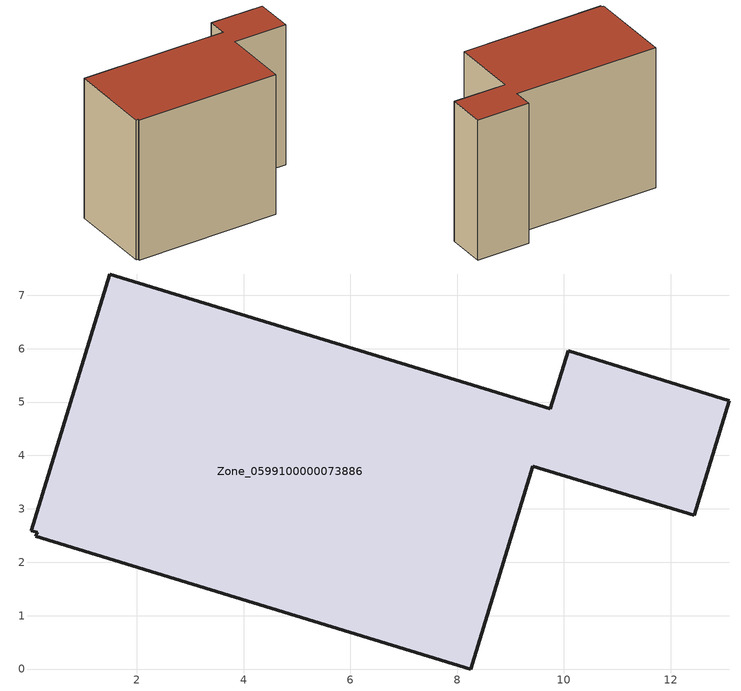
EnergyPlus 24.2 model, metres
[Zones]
Zone_0599100000073886
 floor ground (C_G): 13.1,5.02 12.44,2.88 9.42,3.8 8.26,0 0.11,2.49 0.13,2.56 0.02,2.59 1.49,7.4 9.75,4.88 10.08,5.96 z0
 wall outside (C_F): 12.44,2.88 13.1,5.02 10.08,5.96 9.75,4.88 1.49,7.4 0.02,2.59 0.13,2.56 0.11,2.49 8.26,0 9.42,3.8 12.44,2.88 z0:8.55
 roof outside (C_R): 0.13,2.56 0.11,2.49 8.26,0 9.42,3.8 12.44,2.88 13.1,5.02 10.08,5.96 9.75,4.88 1.49,7.4 0.02,2.59 z8.55
[BUILDING]
Pand.0599100000073886: North Axis=0; Terrain=City; Loads Convergence Tolerance Value=0.04; Temperature Convergence Tolerance Value=0.4; Solar Distribution=FullExterior; Maximum Number of Warmup Days=25; Minimum Number of Warmup Days=1
[Site:Location]
Rotterdam.The.Hague.AP_ZH_NLD Design_Conditions: Latitude=51.96; Longitude=4.45; Time Zone=1; Elevation=-4.5
[SITE:GROUNDTEMPERATURE:BUILDINGSURFACE]
18, 18, 18, 18, 18, 18, 18, 18, 18, 18, 18, 18
[MATERIAL] Thermal Absorptance=0.9; Solar Absorptance=0.7; Visible Absorptance=0.7
Name | Roughness | Thickness | Conductivity | Density | Specific Heat
G.TI.1975-1991 | MediumSmooth | 0.15 | 0.288461 | 540 | 1210
F.TI.1975-1991 | Rough | 0.3 | 0.230769 | 1920 | 840
R.TI.1975-1991 | MediumRough | 0.2 | 0.153846 | 1500 | 1000
[CONSTRUCTION]
C_G: G.TI.1975-1991
C_F: F.TI.1975-1991
C_R: R.TI.1975-1991
[ZONE]
Zone_0599100000073886: Type=1; Multiplier=1; Ceiling Height=Autocalculate; Volume=Autocalculate; Floor Area=autocalculate; Part of Total Floor Area=Yes
[ZONEINFILTRATION:DESIGNFLOWRATE]
Infil_Zone_0599100000073886: Zone or ZoneList or Space or SpaceList=Zone_0599100000073886; Schedule=AlwaysOn; Design Flow Rate Calculation Method=Flow/Area; Flow Rate per Floor Area=0.003; Constant Term Coefficient=1; Temperature Term Coefficient=0; Velocity Term Coefficient=0; Velocity Squared Term Coefficient=0
[HVACTEMPLATE:ZONE:IDEALLOADSAIRSYSTEM]
Zone_0599100000073886: Maximum Heating Supply Air Temperature=50; Minimum Cooling Supply Air Temperature=13; Maximum Heating Supply Air Humidity Ratio=0.0156; Minimum Cooling Supply Air Humidity Ratio=0.0077; Heating Limit=NoLimit; Cooling Limit=NoLimit; Dehumidification Control Type=ConstantSensibleHeatRatio; Cooling Sensible Heat Ratio=0.7; Dehumidification Setpoint=60; Humidification Control Type=None; Humidification Setpoint=30; Outdoor Air Method=None; Outdoor Air Flow Rate per Person=0.00944; Outdoor Air Flow Rate per Zone Floor Area=0; Outdoor Air Flow Rate per Zone=0; Demand Controlled Ventilation Type=None; Outdoor Air Economizer Type=NoEconomizer; Heat Recovery Type=None; Sensible Heat Recovery Effectiveness=0.7; Latent Heat Recovery Effectiveness=0.65
[ZONECONTROL:THERMOSTAT]
ThermostatControl_Zone_0599100000073886: Zone or ZoneList=Zone_0599100000073886; Control Type Schedule=DualSetpointControlType; Control 1=Thermostat_Zone_0599100000073886; Temperature Difference Between Cutout And Setpoint=0
[THERMOSTATSETPOINT:DUALSETPOINT]
Thermostat_Zone_0599100000073886: Heating Setpoint Temperature Schedule=HeatingSetpoint_Zone_0599100000073886; Cooling Setpoint Temperature Schedule=CoolingSetpoint_Zone_0599100000073886
[SCHEDULE:COMPACT]
HeatingSetpoint_Zone_0599100000073886: Through: 12/31, For: AllDays, Until: 24:00, 21
CoolingSetpoint_Zone_0599100000073886: Through: 12/31, For: AllDays, Until: 24:00, 24
DualSetpointControlType: Through: 12/31, For: AllDays, Until: 24:00, 4
AlwaysOn: Through: 12/31, For: AllDays, Until: 24:00, 1
